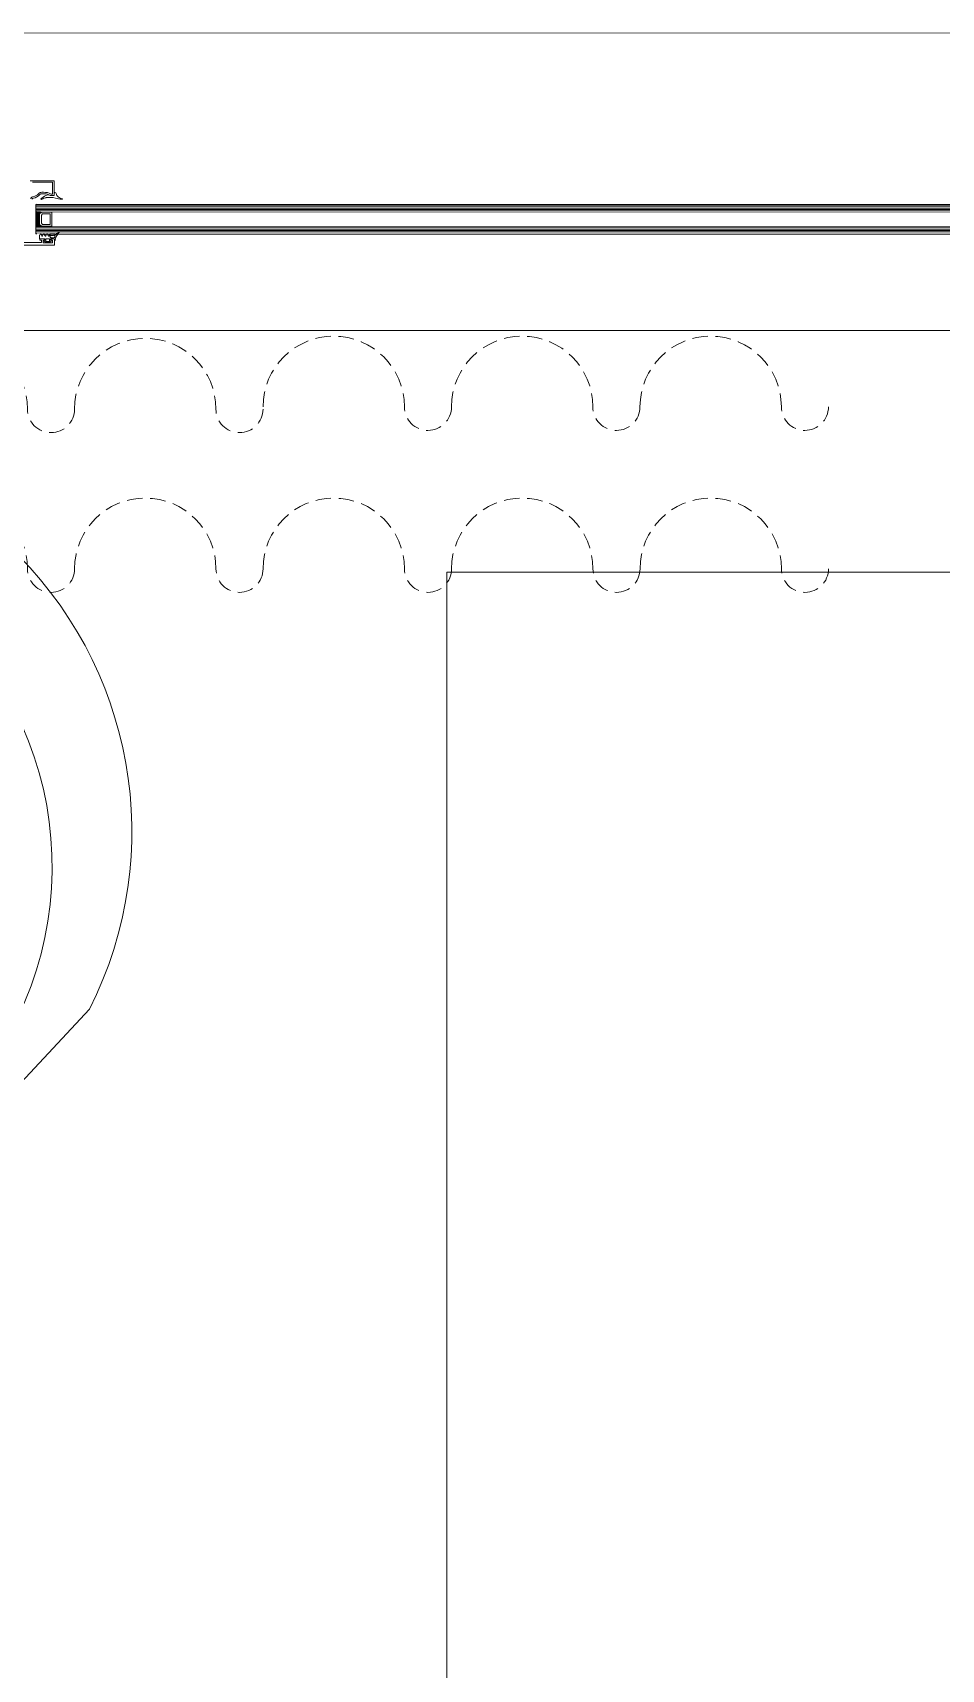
# Model space of a CAD drawing. Header units: centimetres. Extents: x 118932 to 154602, y -32682 to -23521.
# Drawn here: x 139590.6 to 139664, y -29583.4 to -29451.1 of the extents above; entities that cross this region are included whole.
import ezdxf

# ---------------------------------------------------------------- set-up
doc = ezdxf.new("R2010")
doc.units = ezdxf.units.CM
doc.header["$LTSCALE"] = 50
doc.header["$MEASUREMENT"] = 0
doc.linetypes.add('HIDDEN', pattern=[0.375, 0.25, -0.125])
doc.layers.add('GEN_02_TF_Halı', color=7, linetype='Continuous', lineweight=5, true_color=0x903373, transparency=0.8)
for name, color, linetype, lineweight, true_color in [('GEN_02_TF_Mobilya', 7, 'Continuous', 5, 0x745e3d), ('GEN_02_TF_Pencere', 7, 'Continuous', 9, 0x6093ac), ('GEN_05_ML_Alçıpan_giydirme', 7, 'Continuous', 18, 0x7ebab5), ('GEN_05_ML_Mermer', 7, 'Continuous', 9, 0x9d8692)]:
    doc.layers.add(name, color=color, linetype=linetype, lineweight=lineweight, true_color=true_color)

# ---------------------------------------------------------------- blocks, each defined once
blk = doc.blocks.new('P9_')
at = {"layer": 'GEN_02_TF_Pencere'}
for p, q in [((162643.94, -20413.9, 0), (162643.89, -20413.95, 0)), ((162643.89, -20413.95, 0), (162643.89, -20414.45, 0)), ((162725.27, -20413.93, 0), (162643.94, -20413.91, 0)), ((162725.32, -20414.03, 0), (162643.89, -20414.01, 0)), ((162725.32, -20414.13, 0), (162643.89, -20414.11, 0)), ((162725.32, -20414.23, 0), (162643.89, -20414.21, 0)), ((162725.32, -20414.33, 0), (162643.89, -20414.31, 0)), ((162725.32, -20414.43, 0), (162643.89, -20414.41, 0)), ((162643.89, -20414.45, 0), (162643.94, -20414.5, 0)), ((162643.89, -20414.5, 0), (162644.27, -20414.5, 0)), ((162643.89, -20415.7, 0), (162643.89, -20414.5, 0)), ((162643.89, -20414.5, 0), (162643.89, -20414.5, 0)), ((162643.89, -20414.5, 0), (162643.89, -20415.7, 0)), ((162724.95, -20414.53, 0), (162643.89, -20414.51, 0)), ((162643.93, -20414.5, 0), (162643.93, -20415.7, 0)), ((162643.97, -20414.5, 0), (162643.97, -20415.7, 0)), ((162644.01, -20414.5, 0), (162644.01, -20415.7, 0)), ((162644.05, -20414.5, 0), (162644.05, -20415.7, 0)), ((162644.09, -20414.5, 0), (162644.09, -20415.7, 0)), ((162644.27, -20414.5, 0), (162644.12, -20414.65, 0)), ((162644.12, -20414.65, 0), (162644.12, -20415.55, 0)), ((162644.13, -20414.5, 0), (162644.13, -20414.64, 0)), ((162644.17, -20414.5, 0), (162644.17, -20414.6, 0)), ((162644.34, -20414.53, 0), (162644.19, -20414.68, 0)), ((162644.19, -20414.68, 0), (162644.19, -20415.52, 0)), ((162644.21, -20414.5, 0), (162644.21, -20414.56, 0)), ((162644.25, -20414.5, 0), (162644.25, -20414.52, 0)), ((162645.19, -20414.53, 0), (162644.34, -20414.53, 0)), ((162644.44, -20414.68, 0), (162644.34, -20414.78, 0)), ((162644.34, -20414.78, 0), (162644.34, -20415.42, 0)), ((162645.04, -20414.68, 0), (162644.44, -20414.68, 0)), ((162645.04, -20415.52, 0), (162645.04, -20414.68, 0)), ((162645.19, -20415.67, 0), (162645.19, -20414.53, 0)), ((162643.94, -20415.7, 0), (162643.89, -20415.75, 0)), ((162644.27, -20415.7, 0), (162643.89, -20415.7, 0)), ((162643.89, -20415.75, 0), (162643.89, -20416.25, 0)), ((162725.32, -20415.83, 0), (162643.89, -20415.81, 0)), ((162725.32, -20415.93, 0), (162643.89, -20415.91, 0)), ((162725.32, -20416.03, 0), (162643.89, -20416.01, 0)), ((162725.32, -20416.13, 0), (162643.89, -20416.11, 0)), ((162725.32, -20416.23, 0), (162643.89, -20416.21, 0)), ((162643.89, -20416.25, 0), (162643.94, -20416.3, 0)), ((162724.95, -20415.73, 0), (162643.94, -20415.71, 0)), ((162644.12, -20415.55, 0), (162644.27, -20415.7, 0)), ((162644.13, -20415.57, 0), (162644.13, -20415.7, 0)), ((162644.17, -20415.61, 0), (162644.17, -20415.7, 0)), ((162644.19, -20415.52, 0), (162644.34, -20415.67, 0)), ((162644.21, -20415.65, 0), (162644.21, -20415.7, 0)), ((162644.25, -20415.69, 0), (162644.25, -20415.7, 0)), ((162725.27, -20416.33, 0), (162644.26, -20416.31, 0)), ((162644.34, -20415.42, 0), (162644.44, -20415.52, 0)), ((162644.34, -20415.67, 0), (162645.19, -20415.67, 0)), ((162644.44, -20415.52, 0), (162645.04, -20415.52, 0))]:
    blk.add_line(p, q, dxfattribs=at)
at = {"layer": 'GEN_02_TF_Pencere', "extrusion": (0, 0, -1)}
for p, q in [((162644.35, -20413.5, 0), (162644.36, -20413.5, 0)), ((162645.03, -20413.18, 0), (162645.01, -20413.18, 0)), ((162645.34, -20413.2, 0), (162645.08, -20413.2, 0)), ((162645.37, -20412.99, 0), (162645.37, -20413.17, 0)), ((162645.44, -20412.96, 0), (162645.4, -20412.96, 0)), ((162645.4, -20412.96, 0), (162645.4, -20412.96, 0)), ((162644.2, -20416.67, 0), (162644.2, -20416.42, 0)), ((162644.21, -20416.38, 0), (162644.25, -20416.32, 0)), ((162644.32, -20416.32, 0), (162644.38, -20416.46, 0)), ((162644.43, -20416.46, 0), (162644.49, -20416.32, 0)), ((162644.56, -20416.32, 0), (162644.64, -20416.46, 0)), ((162644.7, -20416.46, 0), (162644.75, -20416.32, 0)), ((162644.83, -20416.32, 0), (162644.91, -20416.46, 0)), ((162644.96, -20416.46, 0), (162645, -20416.36, 0)), ((162645, -20416.36, 0), (162645, -20416.36, 0)), ((162645.04, -20416.49, 0), (162645.04, -20416.51, 0)), ((162645.04, -20416.49, 0), (162645.04, -20416.49, 0)), ((162645.09, -20416.31, 0), (162645.35, -20416.31, 0)), ((162645.33, -20416.41, 0), (162645.14, -20416.41, 0)), ((162645.14, -20416.6, 0), (162645.33, -20416.6, 0)), ((162645.43, -20416.51, 0), (162645.43, -20416.49, 0)), ((162645.51, -20416.35, 0), (162645.72, -20416.15, 0)), ((162645.77, -20416.19, 0), (162645.59, -20416.41, 0)), ((162644.63, -20416.7, 0), (162644.23, -20416.69, 0)), ((162644.73, -20416.98, 0), (162644.56, -20416.87, 0)), ((162644.59, -20416.81, 0), (162644.63, -20416.81, 0)), ((162644.63, -20416.81, 0), (162644.63, -20416.7, 0)), ((162644.71, -20416.72, 0), (162644.71, -20416.88, 0)), ((162644.98, -20416.98, 0), (162644.73, -20416.98, 0)), ((162644.97, -20416.7, 0), (162644.74, -20416.7, 0)), ((162644.74, -20416.91, 0), (162644.97, -20416.91, 0)), ((162645.14, -20416.87, 0), (162644.98, -20416.98, 0)), ((162644.99, -20416.7, 0), (162644.99, -20416.7, 0)), ((162645, -20416.88, 0), (162645, -20416.72, 0)), ((162645.38, -20416.7, 0), (162645.08, -20416.7, 0)), ((162645.08, -20416.7, 0), (162645.08, -20416.81, 0)), ((162645.08, -20416.81, 0), (162645.12, -20416.81, 0)), ((162645.41, -20416.78, 0), (162645.41, -20416.72, 0))]:
    blk.add_line(p, q, dxfattribs=at)
at = {"layer": 'GEN_02_TF_Pencere', "elevation": 0}
for points in [[(162643.61, -20412.11), (162645.2, -20412.12, -0.414213), (162645.25, -20412.17), (162645.25, -20413.03, -0.414213), (162645.2, -20413.08), (162645.15, -20413.08, -0.127549), (162645.12, -20413.07, 0.13898), (162644.52, -20412.93), (162644.37, -20412.93, 0.215322), (162644.13, -20413.03, -0.168624), (162643.68, -20413.29, 0.197358), (162643.47, -20413.42)], [(162643.57, -20413.49, -0.197358), (162643.7, -20413.41, 0.168624), (162644.22, -20413.11, -0.215322), (162644.37, -20413.05), (162644.62, -20413.05, -0.114883), (162645.06, -20413.17, 0.126996), (162645.15, -20413.2), (162645.34, -20413.2, 0.414213), (162645.37, -20413.17), (162645.37, -20412.03, 0.414213), (162645.34, -20412), (162645.34, -20412), (162643.42, -20411.99, 0.41421)], [(162635.42, -20417.2), (162645.36, -20417.2, 0.414214), (162645.39, -20417.17), (162645.39, -20416.73, 0.414214), (162645.36, -20416.7), (162645.16, -20416.7, 0.414214), (162645.09, -20416.77, 0.414214), (162645.12, -20416.8), (162645.2, -20416.8, -0.414214), (162645.25, -20416.85), (162645.25, -20416.97, -0.414214), (162645.2, -20417.02), (162644.53, -20417.02, -0.414214), (162644.48, -20416.97), (162644.48, -20416.85, -0.414214), (162644.53, -20416.8), (162644.61, -20416.8, 0.414214), (162644.64, -20416.77, 0.414214), (162644.57, -20416.7), (162644.26, -20416.7, 0.414214), (162644.21, -20416.75), (162644.21, -20416.77, 0.414214), (162644.24, -20416.8), (162644.31, -20416.8, -0.414214), (162644.34, -20416.83), (162644.34, -20417), (162642.92, -20417, -0.414214)]]:
    blk.add_lwpolyline(points, format="xyb", dxfattribs=at)
at = {"layer": 'GEN_02_TF_Pencere', "extrusion": (0, 0, -1)}
for centre, major_axis, start_param, end_param in [((162644.35, -20413.46, 0), (0.05, 0), 1.57101, 3.466737), ((162646.64, -20415.68, 0), (3.54, 0), 3.990064, 4.134382), ((162644.35, -20413.47, 0), (0.0382, 0), 0.629084, 1.300082), ((162644.89, -20414.09, 0), (0.88, 0), 4.086507, 4.527649), ((162644.87, -20413.38, 0), (-0.286, 0), 0.956763, 2.099792), ((162645.03, -20414.64, 0), (-1.55, 0), 1.378609, 1.866448), ((162645.08, -20413.11, 0), (-0.1, 0), -1.570782, -1.053513), ((162645.34, -20413.17, 0), (0.03, 0), 0.000001, 1.570795), ((162645.4, -20412.99, 0), (0.03, 0), 3.141594, 4.712388), ((162645.44, -20413.04, 0), (-0.1, 0), 1.570967, 2.940044), ((162647.82, -20406.22, 0), (8.86, 0), 1.777943, 1.838474), ((162646.17, -20412.93, 0), (0.64, 0), 1.805526, 2.955356), ((162646.01, -20413.47, 0), (-0.03, 0), 3.142037, 4.994419), ((162646.01, -20413.47, 0), (0.03, 0), -1.226961, -0.000036)]:
    blk.add_ellipse(centre, major_axis=major_axis, ratio=0.839387, start_param=start_param, end_param=end_param, dxfattribs=at)
at = {"layer": 'GEN_02_TF_Pencere'}
for centre, major_axis, start_param, end_param in [((162644.3, -20416.42, 0), (0.1, 0), 2.680578, 3.140437), ((162644.28, -20416.34, 0), (-0.0413, 0), 3.504733, 5.82217), ((162644.4, -20416.45, 0), (0.03, 0), 3.490789, 5.931679), ((162644.53, -20416.34, 0), (0.0413, 0), 0.458704, 2.776141), ((162644.67, -20416.45, 0), (-0.03, 0), 0.487351, 2.788352), ((162644.79, -20416.34, 0), (0.0413, 0), 0.458705, 2.776142), ((162644.93, -20416.45, 0), (0.03, 0), 3.628945, 5.929947), ((162645.09, -20416.4, 0), (0.1, 0), 2.178997, 2.788351), ((162645.09, -20416.4, 0), (-0.1, 0), 4.711235, 5.320589), ((162645.14, -20416.49, 0), (0.1, 0), 1.569641, 3.140438), ((162645.14, -20416.51, 0), (0.1, 0), 3.140436, 4.711234), ((162645.33, -20416.49, 0), (-0.1, 0), 3.140436, 4.711234), ((162645.33, -20416.51, 0), (0.1, 0), 4.711232, 6.28203), ((162645.35, -20416.4, 0), (-0.1, 0), 3.745027, 4.711234), ((162645.47, -20416.32, 0), (0.0509, 0), 3.745027, 5.454025), ((162649.76, -20417.31, 0), (4.34, 0), 2.949895, 3.003759), ((162646, -20416.67, 0), (0.5, 0), 2.512106, 2.949893), ((162645.74, -20416.18, 0), (0.0344, 0), -0.614619, 2.340265), ((162644.23, -20416.67, 0), (0.03, 0), 3.140437, 4.711235), ((162644.59, -20416.84, 0), (-0.04, 0), 4.711234, 7.229163), ((162644.74, -20416.72, 0), (-0.03, 0), 4.711232, 6.282029), ((162644.74, -20416.88, 0), (-0.03, 0), -0.001157, 1.56964), ((162644.97, -20416.72, 0), (-0.03, 0), 3.925836, 4.711232), ((162644.97, -20416.88, 0), (0.03, 0), 4.711233, 6.282031), ((162644.97, -20416.72, 0), (-0.03, 0), 3.140439, 3.925836), ((162645.12, -20416.85, 0), (0.04, 0), -0.948289, 1.56964), ((162645.38, -20416.72, 0), (0.03, 0), -0.001157, 1.56964), ((162645.44, -20416.78, 0), (0.03, 0), 3.140437, 6.105223)]:
    blk.add_ellipse(centre, major_axis=major_axis, ratio=0.881548, start_param=start_param, end_param=end_param, dxfattribs=at)
at = {"layer": 'GEN_05_ML_Mermer', "elevation": 0}
blk.add_lwpolyline([(162826.32, -20424.1), (162631.32, -20424.1), (162631.33, -20400.03), (162826.32, -20400.09)], close=True, dxfattribs=at)
blk = doc.blocks.new('DOGRAMA LEVEL 0 B BLOK')
at = {"layer": 'GEN_05_ML_Alçıpan_giydirme', "color": 1}
blk.add_blockref('P9_', (-162726.87, 20295, 0), dxfattribs=at)
blk = doc.blocks.new('UP-450_Chair')
at = {"layer": 'GEN_02_TF_Mobilya'}
for p, q in [((-304.8, 200), (-279.4, 200)), ((-304.8, -73), (-304.8, 200)), ((-279.4, 200), (-9.1, 200)), ((-279.4, 200), (-279.4, -73)), ((-279.4, -73), (-304.8, -73)), ((-304.8, -73), (-304.8, -200)), ((304.8, -73), (279.4, -73)), ((304.8, -200), (304.8, -73))]:
    blk.add_line(p, q, dxfattribs=at)
for centre, radius, start, end in [((0, -73), 279.4, 180, 0), ((0, -111.9), 317.3, 196.1288, 343.8712)]:
    blk.add_arc(centre, radius, start, end, dxfattribs=at)
blk = doc.blocks.new('Drapery Nest - Drape-V397-TYPE F')
at = {"layer": 'GEN_02_TF_Mobilya', "linetype": 'HIDDEN'}
for points in [[(0, 95.2, -1), (0, 133.3, 1), (0, 247.6, -1), (0, 285.7, 1), (0, 400, -1), (0, 438.1, 1), (0, 400, -1), (0, 285.7, 1), (0, 247.6, -1), (0, 133.3, 1), (0, 95.2, -1), (0, -19.1, 1)], [(-1.8, -362, -1), (-1.8, -323.9, 1), (-1.8, -209.6, -1), (-1.8, -171.5, 1), (-1.8, -57.2, -1), (-1.8, -19.1, 1), (-1.8, -57.2, -1), (-1.8, -171.5, 1), (-1.8, -209.6, -1), (-1.8, -323.9, 1), (-1.8, -362, -1), (-1.8, -476.3, 1)], [(-1.8, -819.2, -1), (-1.8, -781.1, 1), (-1.8, -666.8, -1), (-1.8, -628.7, 1), (-1.8, -514.4, -1), (-1.8, -476.3, 1), (-1.8, -514.4, -1), (-1.8, -628.7, 1), (-1.8, -666.8, -1), (-1.8, -781.1, 1), (-1.8, -819.2, -1), (-1.8, -933.5, 1)]]:
    blk.add_lwpolyline(points, format="xyb", close=True, dxfattribs=at)
blk = doc.blocks.new('Drapery Nest - Drape-V396-TYPE F')
at = {"layer": 'GEN_02_TF_Mobilya', "linetype": 'HIDDEN'}
for points in [[(0, 95.25, -1), (0, 133.35, 1), (0, 247.65, -1), (0, 285.75, 1), (0, 400.05, -1), (0, 438.15, 1), (0, 400.05, -1), (0, 285.75, 1), (0, 247.65, -1), (0, 133.35, 1), (0, 95.25, -1), (0, -19.05, 1)], [(0, -361.95, -1), (0, -323.85, 1), (0, -209.55, -1), (0, -171.45, 1), (0, -57.15, -1), (0, -19.05, 1), (0, -57.15, -1), (0, -171.45, 1), (0, -209.55, -1), (0, -323.85, 1), (0, -361.95, -1), (0, -476.25, 1)], [(0, -819.15, -1), (0, -781.05, 1), (0, -666.75, -1), (0, -628.65, 1), (0, -514.35, -1), (0, -476.25, 1), (0, -514.35, -1), (0, -628.65, 1), (0, -666.75, -1), (0, -781.05, 1), (0, -819.15, -1), (0, -933.45, 1)]]:
    blk.add_lwpolyline(points, format="xyb", close=True, dxfattribs=at)
blk = doc.blocks.new('b blok level 0 tefriş')
at = {"layer": 'GEN_02_TF_Halı', "elevation": 0}
blk.add_lwpolyline([(602.68, -42.21), (602.68, 69.99), (382.68, 69.99), (382.68, -350.01), (602.68, -350.01), (602.68, -331.77)], dxfattribs=at)
for name, p, xscale, yscale, zscale, rotation in [('UP-450_Chair', (317.85, 40.83, 0), 0.09999999999999998, 0.09999999999999998, 0.09999999999999998, 136.9776773896948), ('Drapery Nest - Drape-V397-TYPE F', (369.73, 83.34, 0), -0.1, 0.1, 0.1, 270), ('Drapery Nest - Drape-V396-TYPE F', (369.73, 70.25, 0), -0.1, 0.1, 0.1, 270)]:
    blk.add_blockref(name, p, dxfattribs=dict(xscale=xscale, yscale=yscale, zscale=zscale, rotation=rotation))

msp = doc.modelspace()

# ---------------------------------------------------------------- block references
msp.add_blockref('DOGRAMA LEVEL 0 B BLOK', (139673.81, -29346.08, 0))

# ---------------------------------------------------------------- next in the draw order: block references
msp.add_blockref('b blok level 0 tefriş', (139241.38, -29564.69, 0))

doc.saveas('drawing.dxf')
